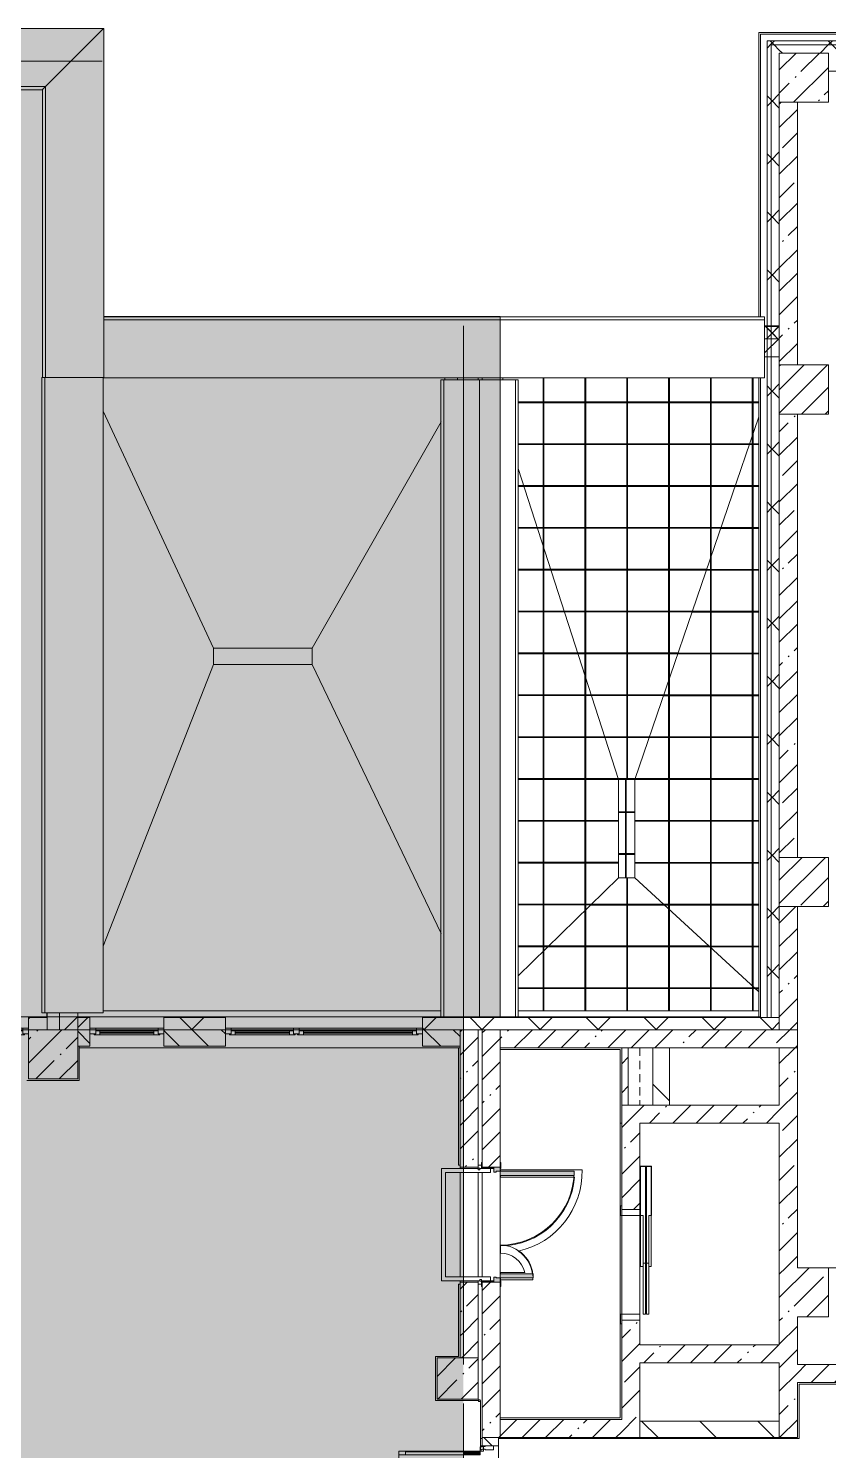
# Model space of a CAD drawing. Header units: millimetres. Extents: x 2623 to 211276, y -8553 to 29000.
# Drawn here: x 117276 to 127026, y 10072 to 27400 of the extents above; entities that cross this region are included whole.
import ezdxf

# ---------------------------------------------------------------- set-up
doc = ezdxf.new("R2010")
doc.units = ezdxf.units.MM
doc.linetypes.add('200_ШТРИХ__ш1_п0_6_', pattern=[160, 100, -60])
doc.linetypes.add('Осевая', pattern=[3175, 635, -476.25, 1587.5, -476.25])
for name, color, linetype, lineweight in [('A-DETL-2', 7, 'Continuous', 5), ('A-DETL-MBND-1', 7, '200_ШТРИХ__ш1_п0_6_', 9), ('A-GENM-1', 7, 'Continuous', 5), ('A-GLAZ-CWMG-1', 7, 'Continuous', 5), ('A-ROOF-1', 7, 'Continuous', 5), ('A-ROOF-PATT', 7, 'Continuous', 5), ('A-WALL', 7, 'Continuous', 9), ('A-WALL-3', 7, 'Continuous', 5), ('I-WALL-3', 7, 'Continuous', 5), ('S-COLS-2', 7, 'Continuous', 5), ('Оси', 7, 'Continuous', 9), ('Оси-2', 7, 'Осевая', 9)]:
    doc.layers.add(name, color=color, linetype=linetype, lineweight=lineweight)
for name, color, linetype, lineweight, true_color in [('A-DETL-GENF-10', 7, 'Continuous', 5, 0xe2e2e2), ('A-DETL-GENF-8', 7, 'Continuous', 5, 0xb7b7b7), ('A-DETL-GENF-9', 7, 'Continuous', 5, 0xaaaaaa), ('A-DOOR-3', 7, 'Continuous', 5, 0xaaaaaa), ('A-DOOR-4', 7, 'Continuous', 5, 0xe2e2e2), ('A-DOOR-5', 7, 'Continuous', 5, 0xb7b7b7), ('A-DOOR-FRAM-3', 7, 'Continuous', 5, 0xe2e2e2), ('A-DOOR-FRAM-4', 7, 'Continuous', 5, 0xaaaaaa), ('A-FLOR-2', 7, 'Continuous', 5, 0xb7b7b7), ('A-FLOR-3', 7, 'Continuous', 5, 0xaaaaaa), ('A-GENM-2', 7, 'Continuous', 5, 0x737373), ('A-GLAZ-2', 7, 'Continuous', 5, 0x737373), ('A-WALL-4', 7, 'Continuous', 5, 0x737373), ('A-WALL-5', 7, 'Continuous', 9, 0x737373), ('A-WALL-6', 7, 'Continuous', 5, 0xa1a1a1), ('I-WALL-4', 7, 'Continuous', 5, 0x737373), ('S-COLS-1', 7, 'Continuous', 5, 0x737373)]:
    doc.layers.add(name, color=color, linetype=linetype, lineweight=lineweight, true_color=true_color)
doc.layers.add('A-DETL-GENF-7', color=7, linetype='Continuous', lineweight=9, true_color=0xc0c0c0, transparency=0.4)
pattern_1 = [(45, (84266.1, 0), (-353.5534, 353.5534), []), (135, (84266.1, 0), (-353.5534, -353.5534), [])]
pattern_2 = [(45, (84266.1, 0), (-285.123, 285.123), []), (45, (84551.2, 0), (-285.123, 285.123), [504.031, -100.806, 16.764, -84.042])]
pattern_3 = [(45, (-38240, -10950), (-285.123, 285.123), []), (45, (-37954.88, -10950), (-285.123, 285.123), [504.031, -100.806, 16.764, -84.042])]
pattern_4 = [(135, (84266.1, 0), (-353.5534, -353.5534), [])]

# ---------------------------------------------------------------- blocks, each defined once
blk = doc.blocks.new('парапет1 - парапет-18629556-3_1_1_птичка')
at = {"layer": 'A-GENM-1'}
blk.add_line((-2411, 27400), (33928, 27400), dxfattribs=at)
at = {"layer": 'A-GENM-2'}
for p, q in [((33926, 27398), (33219, 26691)), ((33928, 27398), (33928, 23147)), ((33219, 26691), (-1702, 26691)), ((33219, 26691), (33183, 26655)), ((33219, 23147), (33219, 26691)), ((-1665, 26654), (33182, 26654)), ((33182, 26654), (33182, 23147)), ((33928, 23147), (33920, 23147))]:
    blk.add_line(p, q, dxfattribs=at)
blk.add_open_spline([(33183, 26655), (33182, 26654), (33182, 26654), (33182, 26654), (33182, 26654)], degree=3, dxfattribs=at)
blk = doc.blocks.new('BSC_Колонна _Прямоугольная - 600х600-V62-3_1_1_птичка')
at = {"layer": 'S-COLS-2'}
h = blk.add_hatch(dxfattribs=at)
h.set_pattern_fill('FP_74', color=256, style=0, pattern_type=2)
h.set_pattern_definition([(45, (-42460, -26800), (-285.123, 285.123), []), (45, (-42174.88, -26800), (-285.123, 285.123), [504.031, -100.806, 16.764, -84.042])])
h.paths.add_polyline_path([(-300, -300), (300, -300), (300, 300), (-300, 300)])
for p, q in [((300, 300), (-300, 300)), ((-300, 300), (-300, -300)), ((300, -300), (300, 300)), ((-300, -300), (300, -300))]:
    blk.add_line(p, q, dxfattribs=at)
blk = doc.blocks.new('BSC_Колонна _Прямоугольная - 600х600-V67-3_1_1_птичка')
at = {"layer": 'S-COLS-2'}
h = blk.add_hatch(dxfattribs=at)
h.set_pattern_fill('FP_80', color=256, style=0, pattern_type=2)
h.set_pattern_definition([(45, (-42460, -17000), (-285.123, 285.123), []), (45, (-42174.88, -17000), (-285.123, 285.123), [504.031, -100.806, 16.764, -84.042])])
h.paths.add_polyline_path([(-300, -300), (300, -300), (300, 300), (-300, 300)])
for p, q in [((300, 300), (-300, 300)), ((-300, 300), (-300, -300)), ((300, -300), (300, 300)), ((-300, -300), (300, -300))]:
    blk.add_line(p, q, dxfattribs=at)
blk = doc.blocks.new('BSC_Колонна _Прямоугольная - 600х600-V68-3_1_1_птичка')
at = {"layer": 'S-COLS-2'}
h = blk.add_hatch(dxfattribs=at)
h.set_pattern_fill('FP_81', color=256, style=0, pattern_type=2)
h.set_pattern_definition([(45, (-42460, -23000), (-285.123, 285.123), []), (45, (-42174.88, -23000), (-285.123, 285.123), [504.031, -100.806, 16.764, -84.042])])
h.paths.add_polyline_path([(-300, -300), (300, -300), (300, 300), (-300, 300), (-300, -210)])
for p, q in [((300, 300), (-300, 300)), ((-300, 300), (-300, -300)), ((300, -300), (300, 300)), ((-300, -300), (300, -300))]:
    blk.add_line(p, q, dxfattribs=at)
blk = doc.blocks.new('BSC_Колонна _Прямоугольная - 600х600-V84-3_1_1_птичка')
at = {"layer": 'S-COLS-2'}
h = blk.add_hatch(dxfattribs=at)
h.set_pattern_fill('FP_91', color=256, style=0, pattern_type=2)
h.set_pattern_definition([(45, (-33310, -14900), (-285.123, 285.123), []), (45, (-33024.88, -14900), (-285.123, 285.123), [504.031, -100.806, 16.764, -84.042])])
h.paths.add_polyline_path([(-300, -300), (300, -300), (300, 300), (-300, 300), (-300, -208)])
at = {"layer": 'S-COLS-1'}
for p, q in [((300, 300), (-300, 300)), ((-300, 300), (-300, -300)), ((300, -300), (300, 300)), ((-300, -300), (300, -300))]:
    blk.add_line(p, q, dxfattribs=at)
blk = doc.blocks.new('110_Дверь_СКБ_2Ст - Д-2 1450x2100h_Лестничная клетка EIS60-31576737-3_1_1_птичка')
at = {"layer": 'A-DOOR-4'}
for points in [[(-588, 507), (-588, 1010), (-638, 1010), (-638, 110), (-588, 110)], [(662, 510), (612, 510), (612, 110), (662, 110)], [(712, 30), (698, 30), (698, -110), (712, -110)]]:
    blk.add_hatch(color=256, dxfattribs=at).paths.add_polyline_path(points)
h = blk.add_hatch(color=256, dxfattribs=at)
h.paths.add_polyline_path([(712, 110), (662, 110), (662, 60), (652, 60), (652, 30), (712, 30)])
h.paths.add_polyline_path([(-628, 30), (-628, 60), (-638, 60), (-638, 110), (-688, 110), (-688, 30)])
at = {"layer": 'A-DOOR-FRAM-3'}
for points in [[(-673, 110), (-673, 118), (-743, 118), (-743, 110), (-697, 110)], [(-673, 30), (-688, 30), (-688, -110), (-673, -110)], [(767, 110), (767, 118), (698, 118), (698, 110)], [(-673, -110), (-743, -110), (-743, -118), (-673, -118)], [(767, -118), (767, -110), (698, -110), (698, -118)]]:
    blk.add_hatch(color=256, dxfattribs=at).paths.add_polyline_path(points)
at = {"layer": 'A-DOOR-3'}
for p, q in [((-638, 1010), (-638, 110)), ((-588, 1010), (-638, 1010)), ((-588, 110), (-588, 1010)), ((662, 510), (612, 510)), ((612, 510), (612, 110)), ((662, 110), (662, 510)), ((-638, 110), (-588, 110)), ((612, 110), (662, 110))]:
    blk.add_line(p, q, dxfattribs=at)
for centre, radius, start, end in [((-638, 110), 900, 0, 90), ((662, 110), 400, 90, 180)]:
    blk.add_arc(centre, radius, start, end, dxfattribs=at)
at = {"layer": 'A-DOOR-FRAM-4'}
for p, q in [((-673, 118), (-743, 118)), ((-743, 118), (-743, 110)), ((-743, 110), (-673, 110)), ((-638, 110), (-688, 110)), ((-688, 110), (-688, 30)), ((-688, 30), (-628, 30)), ((-673, 30), (-688, 30)), ((-688, 30), (-688, -110)), ((-673, 110), (-673, 118)), ((-673, -110), (-673, 30)), ((-638, 60), (-638, 110)), ((-628, 60), (-638, 60)), ((-628, 30), (-628, 60)), ((662, 60), (652, 60)), ((652, 60), (652, 30)), ((652, 30), (712, 30)), ((662, 110), (662, 60)), ((712, 110), (662, 110)), ((767, 118), (698, 118)), ((698, 118), (698, 110)), ((698, 110), (767, 110)), ((712, 30), (698, 30)), ((698, 30), (698, -110)), ((712, 30), (712, 110)), ((712, -110), (712, 30)), ((767, 110), (767, 118)), ((-673, -110), (-743, -110)), ((-743, -110), (-743, -118)), ((-743, -118), (-673, -118)), ((-688, -110), (-673, -110)), ((-673, -118), (-673, -110)), ((698, -110), (712, -110)), ((767, -110), (698, -110)), ((698, -110), (698, -118)), ((698, -118), (767, -118)), ((767, -118), (767, -110))]:
    blk.add_line(p, q, dxfattribs=at)
blk = doc.blocks.new('Gfhfgtnyfz rhsirf 1 - Gfhfgtnyfz rhsirf 3-21026214-3_1_1_птичка')
at = {"layer": 'A-GENM-1'}
for p, q in [((38780, 23120), (38966, 23120)), ((38966, 23120), (38998, 23120)), ((38966, 15358), (38966, 23120)), ((38998, 23120), (38999, 23120)), ((38999, 15358), (38999, 23120))]:
    blk.add_line(p, q, dxfattribs=at)
at = {"layer": 'A-GENM-2'}
for p, q in [((38057, 23120), (38057, 15358)), ((38057, 23120), (38058, 23120)), ((38058, 23120), (38090, 23120)), ((38090, 23120), (38528, 23120)), ((38090, 23120), (38090, 15358)), ((38528, 23120), (38780, 23120)), ((38528, 15358), (38528, 23120))]:
    blk.add_line(p, q, dxfattribs=at)
blk = doc.blocks.new('парапет6 - парапет-21094616-3_1_1_птичка')
at = {"layer": 'A-GENM-2'}
for p, q in [((33173, 23147), (33173, 15407)), ((33173, 23147), (33174, 23147)), ((33174, 23147), (33211, 23147)), ((33211, 23147), (33920, 23147)), ((33211, 23147), (33211, 15407)), ((33920, 15407), (33920, 23147)), ((33174, 15407), (33173, 15407)), ((33211, 15407), (33174, 15407)), ((33920, 15407), (33211, 15407))]:
    blk.add_line(p, q, dxfattribs=at)
blk = doc.blocks.new('120_Окно_СКБ_1Ст - 120_Окно_СКБ_1Ст 900х2500_h_-20664874-3_1_1_птичка')
at = {"layer": 'A-GLAZ-2'}
for p, q in [((-450, -127), (-450, -57)), ((-450, -57), (-380, -57)), ((450, -57), (-450, -57)), ((-380, -127), (-450, -127)), ((-450, -127), (-400, -127)), ((-380, -127), (-400, -127)), ((-400, -127), (-400, -137)), ((-400, -137), (400, -137)), ((400, -137), (-400, -137)), ((-380, -57), (-380, -127)), ((380, -87), (-380, -87)), ((-380, -87), (-380, -127)), ((-330, -137), (-330, -87)), ((-330, -107), (330, -107)), ((330, -117), (-330, -117)), ((330, -137), (330, -87)), ((380, -127), (380, -57)), ((380, -57), (450, -57)), ((380, -127), (380, -87)), ((450, -127), (380, -127)), ((400, -127), (380, -127)), ((400, -127), (450, -127)), ((400, -137), (400, -127)), ((450, -57), (450, -127))]:
    blk.add_line(p, q, dxfattribs=at)
blk = doc.blocks.new('120_Окно_СКБ_1Ст - 120_Окно_СКБ_1Ст_900х2500_h_-20705657-3_1_1_птичка')
at = {"layer": 'A-GLAZ-2'}
for p, q in [((-450, -127), (-450, -57)), ((-450, -57), (-380, -57)), ((450, -57), (-450, -57)), ((-380, -127), (-450, -127)), ((-450, -127), (-400, -127)), ((-380, -127), (-400, -127)), ((-400, -127), (-400, -137)), ((-400, -137), (400, -137)), ((400, -137), (-400, -137)), ((-380, -57), (-380, -127)), ((380, -87), (-380, -87)), ((-380, -87), (-380, -127)), ((-330, -137), (-330, -87)), ((-330, -107), (330, -107)), ((330, -117), (-330, -117)), ((330, -137), (330, -87)), ((380, -127), (380, -57)), ((380, -57), (450, -57)), ((380, -127), (380, -87)), ((450, -127), (380, -127)), ((400, -127), (380, -127)), ((400, -127), (450, -127)), ((400, -137), (400, -127)), ((450, -57), (450, -127))]:
    blk.add_line(p, q, dxfattribs=at)
blk = doc.blocks.new('120_Окно_СКБ_2Ст - 120_Окно_СКБ_2Ст 2400х2500 _мал створка слева_-22817474-3_1_1_птичка')
at = {"layer": 'A-GLAZ-2'}
for p, q in [((-1130, 127), (-1200, 127)), ((-1200, 127), (-1200, 57)), ((-1200, 127), (-1150, 127)), ((-1200, 57), (-1130, 57)), ((1200, 57), (-1200, 57)), ((-1150, 127), (-1150, 137)), ((-1150, 137), (320, 137)), ((320, 137), (-1150, 137)), ((-1130, 127), (-1150, 127)), ((-1130, 57), (-1130, 127)), ((-1130, 87), (-1130, 127)), ((300, 87), (-1130, 87)), ((-1080, 137), (-1080, 87)), ((250, 117), (-1080, 117)), ((-1080, 107), (250, 107)), ((250, 137), (250, 87)), ((370, 127), (300, 127)), ((300, 127), (300, 57)), ((300, 127), (300, 87)), ((320, 127), (300, 127)), ((300, 57), (370, 57)), ((320, 137), (320, 127)), ((320, 127), (350, 127)), ((350, 127), (350, 137)), ((350, 137), (1150, 137)), ((1150, 137), (350, 137)), ((370, 127), (350, 127)), ((370, 57), (370, 127)), ((370, 87), (370, 127)), ((1130, 87), (370, 87)), ((420, 137), (420, 87)), ((1080, 117), (420, 117)), ((420, 107), (1080, 107)), ((1080, 137), (1080, 87)), ((1200, 127), (1130, 127)), ((1130, 127), (1130, 57)), ((1130, 127), (1130, 87)), ((1150, 127), (1130, 127)), ((1130, 57), (1200, 57)), ((1150, 137), (1150, 127)), ((1150, 127), (1200, 127)), ((1200, 57), (1200, 127))]:
    blk.add_line(p, q, dxfattribs=at)
blk = doc.blocks.new('BSC_Колонна _Прямоугольная - 500х500-V147-3_1_1_птичка')
at = {"layer": 'S-COLS-2'}
h = blk.add_hatch(dxfattribs=at)
h.set_pattern_fill('FP_139', color=256, style=0, pattern_type=2)
h.set_pattern_definition(pattern_3)
h.paths.add_polyline_path([(-15, -250), (70, -250), (70, 250), (-250, 250), (-250, -250)])
h = blk.add_hatch(dxfattribs=at)
h.set_pattern_fill('FP_139', color=256, style=0, pattern_type=2)
h.set_pattern_definition(pattern_3)
h.paths.add_polyline_path([(70, -250), (250, -250), (250, 250), (70, 250)])
at = {"layer": 'S-COLS-1'}
for p, q in [((70, 250), (-250, 250)), ((-250, 250), (-250, -250)), ((-250, -250), (70, -250))]:
    blk.add_line(p, q, dxfattribs=at)
at = {"layer": 'S-COLS-2'}
for p, q in [((250, 250), (70, 250)), ((250, -250), (250, 250)), ((70, -250), (250, -250))]:
    blk.add_line(p, q, dxfattribs=at)
blk = doc.blocks.new('парапет10 - парапет-22960140-3_1_1_птичка')
at = {"layer": 'A-GENM-1'}
for p, q in [((41980, 23888), (33928, 23888)), ((38760, 23851), (41980, 23851)), ((41980, 23888), (41980, 23887)), ((41980, 23887), (41980, 23851)), ((41980, 23851), (41980, 23142)), ((41980, 23142), (38760, 23142))]:
    blk.add_line(p, q, dxfattribs=at)
at = {"layer": 'A-GENM-2'}
for p, q in [((33928, 23851), (38760, 23851)), ((38760, 23142), (33920, 23142))]:
    blk.add_line(p, q, dxfattribs=at)
blk = doc.blocks.new('DOR_Дверь лифта - 1350х2050h-19118285-3_1_1_птичка')
at = {"layer": 'A-DOOR-3'}
for p, q in [((-600, 125), (-720, 125)), ((-720, 125), (-720, 110)), ((-720, 110), (-600, 110)), ((-675, 110), (-675, -110)), ((-600, 110), (-675, 110)), ((-600, 110), (-600, 125)), ((600, 110), (-600, 110)), ((-600, 110), (-600, -110)), ((720, 125), (600, 125)), ((600, 125), (600, 110)), ((600, -110), (600, 110)), ((675, 110), (600, 110)), ((600, 110), (720, 110)), ((675, -110), (675, 110)), ((720, 110), (720, 125)), ((-675, -110), (-600, -110)), ((-600, -110), (600, -110)), ((-600, -150), (-600, -180)), ((20, -150), (-600, -150)), ((-20, -120), (-20, -150)), ((600, -120), (-20, -120)), ((-20, -150), (600, -150)), ((20, -180), (20, -150)), ((600, -110), (675, -110)), ((600, -150), (600, -120)), ((-600, -180), (20, -180)), ((-600, -190), (-600, -220)), ((20, -190), (-600, -190)), ((-600, -220), (20, -220)), ((-20, -220), (-20, -250)), ((600, -220), (-20, -220)), ((-20, -250), (600, -250)), ((20, -220), (20, -190)), ((600, -250), (600, -220))]:
    blk.add_line(p, q, dxfattribs=at)
at = {"layer": 'A-DOOR-FRAM-4'}
for p, q in [((600, -117), (600, -120)), ((1203, -117), (600, -117)), ((600, -120), (1200, -120)), ((1200, -120), (1200, -180)), ((1203, -183), (1203, -117)), ((1200, -180), (20, -180)), ((20, -180), (20, -183)), ((20, -183), (1203, -183)), ((1203, -187), (20, -187)), ((20, -187), (20, -190)), ((20, -190), (1200, -190)), ((600, -250), (600, -253)), ((1200, -250), (600, -250)), ((600, -253), (1203, -253)), ((1200, -190), (1200, -250)), ((1203, -253), (1203, -187))]:
    blk.add_line(p, q, dxfattribs=at)
blk = doc.blocks.new('Дверь_Витражная_остекление_ - ДВН_ДАО_Главный вход_1800 в свету 5-32258809-3_1_1_птичка')
at = {"layer": 'A-DETL-GENF-10'}
for points in [[(-948, -20), (-993, -20), (-992, -226), (-948, -226)], [(1043, -20), (997, -20), (997, -226), (1043, -226)], [(-948, -1013), (-948, -226), (-993, -226), (-993, -1013)], [(1043, -311), (1043, -226), (997, -226), (997, -1013), (1043, -1013)]]:
    blk.add_hatch(color=256, dxfattribs=at).paths.add_polyline_path(points)
at = {"layer": 'A-DETL-GENF-8'}
for p, q in [((-993, -1013), (-993, -226)), ((-993, -226), (-993, -1013)), ((-983, -933), (-983, -226)), ((-948, -1013), (-948, -226)), ((-948, -1013), (-948, -226)), ((989, -933), (989, -226)), ((997, -1013), (997, -226)), ((997, -226), (997, -1013)), ((1033, -933), (1033, -226)), ((1043, -1013), (1043, -226)), ((1043, -1013), (1043, -226)), ((-993, -933), (-948, -933)), ((-993, -1013), (-948, -1013)), ((-993, -1013), (-948, -1013)), ((1043, -933), (997, -933)), ((1043, -1013), (997, -1013)), ((997, -1013), (1043, -1013))]:
    blk.add_line(p, q, dxfattribs=at)
at = {"layer": 'A-DETL-GENF-9'}
for p, q in [((-948, -20), (-993, -20)), ((-993, -226), (-993, -20)), ((-948, -20), (-993, -20)), ((-993, -20), (-993, -226)), ((-993, -100), (-948, -100)), ((-983, -226), (-983, -100)), ((-948, -226), (-948, -20)), ((-948, -226), (-948, -20)), ((989, -226), (989, -100)), ((997, -226), (997, -20)), ((997, -20), (997, -226)), ((1043, -100), (997, -100)), ((1033, -226), (1033, -100)), ((1043, -226), (1043, -20)), ((1043, -226), (1043, -20))]:
    blk.add_line(p, q, dxfattribs=at)
at = {"layer": 'A-DOOR-3'}
for p, q in [((-1043, 20), (-993, 20)), ((-1043, -20), (-1043, 20)), ((-993, 20), (-993, -20)), ((993, 20), (1043, 20)), ((993, -20), (993, 20)), ((1043, 20), (1043, -20)), ((-993, -20), (-1043, -20)), ((-993, -226), (-993, -20)), ((993, -226), (993, -20)), ((1043, -20), (993, -20))]:
    blk.add_line(p, q, dxfattribs=at)
at = {"layer": 'A-DOOR-5'}
for p, q in [((-993, -1013), (-993, -226)), ((993, -1013), (993, -226))]:
    blk.add_line(p, q, dxfattribs=at)
for centre, start, end in [((993, -20), 208.9884, 212.16), ((993, -20), 218.4779, 270), ((-993, -20), 270, 285.599)]:
    blk.add_arc(centre, 993, start, end, dxfattribs=at)
blk = doc.blocks.new('Прямоугольный импост - Импост структурный с накладкой - 160мм Темный-32469899-3_1_1_птичка')
at = {"layer": 'A-GLAZ-CWMG-1'}
for p, q in [((0, 17), (-50, 17)), ((-50, 17), (-50, 0)), ((-50, 0), (-40, 0)), ((-40, 0), (-40, -40)), ((-10, -40), (-10, 0)), ((-10, 0), (0, 0)), ((0, 0), (0, 17)), ((-40, -40), (-50, -40)), ((-50, -40), (-50, -140)), ((-50, -140), (0, -140)), ((0, -40), (-10, -40)), ((0, -140), (0, -40))]:
    blk.add_line(p, q, dxfattribs=at)

msp = doc.modelspace()

# ---------------------------------------------------------------- hatches: boundary and pattern name
at = {"layer": 'A-DETL-GENF-7'}
for points in [[(83338.3, 14774.9), (83998.1, 14774.9), (83998.1, 15358), (123026.1, 15358), (123026.1, 23888.3), (118194.2, 23888.3), (118194.2, 27398.1), (81857, 27398.1), (81857, 14774.9), (82872.2, 14774.9)], [(120626.5, -258), (122576.1, -258), (122576.1, 15358), (83998.1, 15358), (83998.1, -258), (119694.3, -258)]]:
    msp.add_hatch(color=256, dxfattribs=at).paths.add_polyline_path(points)
at = {"layer": 'A-ROOF-PATT'}
h = msp.add_hatch(dxfattribs=at)
h.set_pattern_fill('FP_148', color=256, style=0, pattern_type=2)
h.set_pattern_definition([(0, (84281.17, -96.4), (0, 509.904), []), (0, (84281.17, -106.4), (0, 509.904), []), (90, (84286.17, -101.4), (-510, 3e-14), []), (90, (84276.17, -101.4), (-510, 3e-14), [])])
h.paths.add_polyline_path([(124466.1, 18250), (124666.1, 18250), (126176.1, 22668.2), (126176.1, 23141.9), (123056.1, 23141.9), (123056.1, 23120.1), (123244.8, 23120.1), (123244.8, 22038.8), (124355.3, 18593.7)])
h = msp.add_hatch(dxfattribs=at)
h.set_pattern_fill('FP_145', color=256, style=0, pattern_type=2)
h.set_pattern_definition([(270, (84352.7, -106.3), (509.179, 3e-14), []), (270, (84342.7, -106.3), (509.179, 3e-14), []), (0, (84347.7, -111.3), (0, 510), []), (0, (84347.7, -101.3), (0, 510), [])])
h.paths.add_polyline_path([(126176.1, 15660.1), (126176.1, 22668.2), (124666.1, 18250), (124666.1, 17050), (125971.3, 15848.6)])
h = msp.add_hatch(dxfattribs=at)
h.set_pattern_fill('FP_146', color=256, style=0, pattern_type=2)
h.set_pattern_definition([(90, (84348.1, -1125), (-509.077, 3e-14), []), (90, (84358.1, -1125), (-509.077, 3e-14), []), (180, (84353.1, -1120), (-6e-14, -510), []), (180, (84353.1, -1130), (-6e-14, -510), [])])
h.paths.add_polyline_path([(123244.8, 15858.1), (124466.1, 17050), (124466.1, 18250), (123244.8, 22038.8), (123244.8, 17005.5)])
h = msp.add_hatch(dxfattribs=at)
h.set_pattern_fill('FP_149', color=256, style=0, pattern_type=2)
h.set_pattern_definition([(0, (84266.1, 5), (0, 510), []), (0, (84266.1, -5), (0, 510), []), (90, (84271.1, 0), (-510, 3e-14), []), (90, (84261.1, 0), (-510, 3e-14), [])])
h.paths.add_polyline_path([(124666.1, 17050), (124666.1, 18250), (124466.1, 18250), (124466.1, 17050)])
h = msp.add_hatch(dxfattribs=at)
h.set_pattern_fill('FP_147', color=256, style=0, pattern_type=2)
h.set_pattern_definition([(180, (84282.03, -79.3), (-6e-14, -509.031), []), (180, (84282.03, -69.3), (-6e-14, -509.031), []), (270, (84277.03, -74.3), (510, 3e-14), []), (270, (84287.03, -74.3), (510, 3e-14), [])])
h.paths.add_polyline_path([(126176.1, 15430), (126176.1, 15660.1), (124666.1, 17050), (124466.1, 17050), (123244.8, 15858.1), (123244.8, 15430), (124666.1, 15430)])
at = {"layer": 'A-WALL-3'}
h = msp.add_hatch(dxfattribs=at)
h.set_pattern_fill('FP_71', color=256, style=0, pattern_type=2)
h.set_pattern_definition(pattern_1)
h.paths.add_polyline_path([(126276.1, 15350), (126326.1, 15350), (126326.1, 27250), (126276.1, 27250), (126276.1, 15358)])
h = msp.add_hatch(dxfattribs=at)
h.set_pattern_fill('FP_71', color=256, style=0, pattern_type=2)
h.set_pattern_definition(pattern_1)
h.paths.add_polyline_path([(177426.1, 27200), (177476.1, 27200), (177476.1, 27250), (164616.1, 27250), (164616.1, 27200), (176558.7, 27200)])
h.paths.add_polyline_path([(160616.1, 27200), (161516.1, 27200), (161516.1, 27250), (160616.1, 27250)])
h.paths.add_polyline_path([(155076.1, 27200), (155076.1, 27250), (153876.1, 27250), (153876.1, 27200), (154185.8, 27200)])
h.paths.add_polyline_path([(150457, 27200), (151376.1, 27200), (151376.1, 27250), (147126.1, 27250), (147126.1, 27200), (148592.6, 27200)])
h.paths.add_polyline_path([(157176.1, 27200), (158516.1, 27200), (158516.1, 27250), (157176.1, 27250)])
h.paths.add_polyline_path([(145796, 27200), (146226.1, 27200), (146226.1, 27250), (144126.1, 27250), (144126.1, 27200), (144863.8, 27200)])
h.paths.add_polyline_path([(142999.4, 27200), (143226.1, 27200), (143226.1, 27250), (142126.1, 27250), (142126.1, 27200)])
h.paths.add_polyline_path([(138338.4, 27200), (139026.1, 27200), (139026.1, 27250), (137526.1, 27250), (137526.1, 27200)])
h.paths.add_polyline_path([(134609.6, 27200), (135026.1, 27200), (135026.1, 27250), (133926.4, 27250), (133926.4, 27200)])
h.paths.add_polyline_path([(132745.1, 27200), (133026.4, 27200), (133026.4, 27250), (131926.1, 27250), (131926.1, 27200)])
h.paths.add_polyline_path([(126326.1, 27200), (128826.1, 27200), (128826.1, 27250), (126326.1, 27250)])
h = msp.add_hatch(dxfattribs=at)
h.set_pattern_fill('FP_71', color=256, style=0, pattern_type=2)
h.set_pattern_definition(pattern_1)
h.paths.add_polyline_path([(126426.1, 15350), (126426.1, 27200), (126326.1, 27200), (126326.1, 15350)])
h = msp.add_hatch(dxfattribs=at)
h.set_pattern_fill('FP_71', color=256, style=0, pattern_type=2)
h.set_pattern_definition(pattern_1)
h.paths.add_polyline_path([(177326.1, 27100), (177426.1, 27100), (177426.1, 27200), (164616.1, 27200), (164616.1, 27100), (176558.7, 27100)])
h.paths.add_polyline_path([(155076.1, 27100), (155076.1, 27200), (153876.1, 27200), (153876.1, 27100), (154185.8, 27100)])
h.paths.add_polyline_path([(158516.1, 27100), (158516.1, 27200), (157176.1, 27200), (157176.1, 27100), (157914.7, 27100)])
h.paths.add_polyline_path([(160616.1, 27100), (161516.1, 27100), (161516.1, 27200), (160616.1, 27200)])
h.paths.add_polyline_path([(151376.1, 27100), (151376.1, 27200), (147126.1, 27200), (147126.1, 27100), (150457, 27100)])
h.paths.add_polyline_path([(144126.1, 27100), (146226.1, 27100), (146226.1, 27200), (144126.1, 27200)])
h.paths.add_polyline_path([(143226.1, 27100), (143226.1, 27200), (142126.1, 27200), (142126.1, 27100), (142999.4, 27100)])
h.paths.add_polyline_path([(138338.4, 27100), (139026.1, 27100), (139026.1, 27200), (137526.1, 27200), (137526.1, 27100)])
h.paths.add_polyline_path([(134609.6, 27100), (135026.1, 27100), (135026.1, 27200), (133926.4, 27200), (133926.4, 27100)])
h.paths.add_polyline_path([(132745.1, 27100), (133026.4, 27100), (133026.4, 27200), (131926.1, 27200), (131926.1, 27100)])
h.paths.add_polyline_path([(128084.1, 27100), (128826.1, 27100), (128826.1, 27200), (126426.1, 27200), (126426.1, 27100), (127026.1, 27100)])
h = msp.add_hatch(dxfattribs=at)
h.set_pattern_fill('FP_71', color=256, style=0, pattern_type=2)
h.set_pattern_definition(pattern_1)
h.paths.add_polyline_path([(126426.1, 23620), (126426.1, 23770), (126246.1, 23770), (126246.1, 23620)])
h = msp.add_hatch(dxfattribs=at)
h.set_pattern_fill('FP_71', color=256, style=0, pattern_type=2)
h.set_pattern_definition(pattern_1)
h.paths.add_polyline_path([(111304.5, 15200), (116376.1, 15200), (116376.1, 15350), (114283.1, 15349), (114283.1, 15288), (114276.1, 15285), (113503.1, 15288), (113503.1, 15350), (109876.3, 15349), (109876.3, 15288), (109869.3, 15285), (108696.3, 15288), (108696.3, 15350), (104056.1, 15349), (104056.1, 15288), (104049.1, 15285), (103276.1, 15288), (103276.1, 15350), (99049.1, 15349), (99049.1, 15288), (99042.1, 15285), (98869.1, 15288), (98868.9, 15350), (97126.1, 15350), (97126.1, 15200), (110676.1, 15200)])
h.paths.add_polyline_path([(122576.1, 15200), (122576.1, 15350), (122076.1, 15350), (122076.1, 15200), (122490.9, 15200)])
h.paths.add_polyline_path([(118926.1, 15200), (119676.1, 15200), (119676.1, 15350), (118926.1, 15350)])
h.paths.add_polyline_path([(117876.1, 15200), (118026.1, 15200), (118026.1, 15350), (117876.1, 15350), (117876.1, 15270.2)])
h.paths.add_polyline_path([(93426.1, 15200), (94026.1, 15200), (94026.1, 15350), (93426.1, 15350)])
h.paths.add_polyline_path([(90796, 15200), (91026.1, 15200), (91026.1, 15350), (84306.1, 15350), (84306.1, 15293), (84156.1, 15293), (84156.1, 15200), (90426.1, 15200)])
h.paths.add_polyline_path([(92526.1, 15200), (92526.1, 15350), (91926.1, 15350), (91926.1, 15200)])
h.paths.add_polyline_path([(117276.1, 15200), (117506.1, 15200), (117501.1, 15350), (117276.1, 15350), (117276.1, 15270.2)])
h = msp.add_hatch(dxfattribs=at)
h.set_pattern_fill('FP_71', color=256, style=0, pattern_type=2)
h.set_pattern_definition(pattern_1)
h.paths.add_polyline_path([(126219.7, 15200), (126426.1, 15200), (126426.1, 15350), (122576.1, 15350), (122576.1, 15200), (124355.3, 15200)])
h = msp.add_hatch(dxfattribs=at)
h.set_pattern_fill('FP_69', color=256, style=0, pattern_type=2)
h.set_pattern_definition([(135, (84266.1, 0), (-176.7767, -176.7767), [])])
h.paths.add_polyline_path([(118926.1, 15000), (119676.1, 15000), (119676.1, 15200), (118926.1, 15200)])
h.paths.add_polyline_path([(118026.1, 15000), (118026.1, 15200), (117876.1, 15200), (117876.1, 15000)])
h.paths.add_polyline_path([(122490.9, 15000), (122536.1, 15000), (122536.1, 15200), (122076.1, 15200), (122076.1, 15000)])
at = {"layer": 'I-WALL-3'}
h = msp.add_hatch(dxfattribs=at)
h.set_pattern_fill('FP_67', color=256, style=0, pattern_type=2)
h.set_pattern_definition(pattern_2)
h.paths.add_polyline_path([(126426.1, 15200), (126646.1, 15200), (126646.1, 16700), (126426.1, 16700), (126426.1, 15848.6)])
h.paths.add_polyline_path([(126426.1, 17300), (126646.1, 17300), (126646.1, 22700), (126426.1, 22700), (126426.1, 20476.2)])
h.paths.add_polyline_path([(126426.1, 23300), (126646.1, 23300), (126646.1, 26500), (126426.1, 26500), (126426.1, 23368.5)])
h = msp.add_hatch(dxfattribs=at)
h.set_pattern_fill('FP_67', color=256, style=0, pattern_type=2)
h.set_pattern_definition(pattern_2)
h.paths.add_polyline_path([(126246.1, 23400), (126426.1, 23400), (126426.1, 23620), (126246.1, 23620)])
h = msp.add_hatch(dxfattribs=at)
h.set_pattern_fill('FP_71', color=256, style=0, pattern_type=2)
h.set_pattern_definition(pattern_1)
h.paths.add_polyline_path([(117506.1, 15200), (117656.1, 15200), (117656.1, 15407.3), (117506.1, 15407.3), (117506.1, 15270.2)])
h = msp.add_hatch(dxfattribs=at)
h.set_pattern_fill('FP_67', color=256, style=0, pattern_type=2)
h.set_pattern_definition(pattern_2)
h.paths.add_polyline_path([(117829.9, 15200), (117876.1, 15200), (117876.1, 15407.3), (117656.1, 15407.3), (117656.1, 15200)])
h = msp.add_hatch(dxfattribs=at)
h.set_pattern_fill('FP_67', color=256, style=0, pattern_type=2)
h.set_pattern_definition(pattern_2)
h.paths.add_polyline_path([(122576.1, 11200), (122576.1, 12125), (122536.1, 12125), (122536.1, 11200)])
h.paths.add_polyline_path([(122536.1, 13525), (122576.1, 13525), (122576.1, 15200), (122536.1, 15200), (122536.1, 13534.8)])
h = msp.add_hatch(dxfattribs=at)
h.set_pattern_fill('FP_67', color=256, style=0, pattern_type=2)
h.set_pattern_definition(pattern_2)
h.paths.add_polyline_path([(122756.1, 11200), (122756.1, 12125), (122576.1, 12125), (122576.1, 11200)])
h.paths.add_polyline_path([(122756.1, 13525), (122756.1, 15200), (122576.1, 15200), (122576.1, 13525)])
h = msp.add_hatch(dxfattribs=at)
h.set_pattern_fill('FP_67', color=256, style=0, pattern_type=2)
h.set_pattern_definition(pattern_2)
h.paths.add_polyline_path([(122957, 10230), (123026.1, 10230), (123026.1, 12125), (122806.1, 12125), (122806.1, 10230)])
h.paths.add_polyline_path([(122806.1, 13525), (123026.1, 13525), (123026.1, 15200), (122806.1, 15200), (122806.1, 13534.8)])
h = msp.add_hatch(dxfattribs=at)
h.set_pattern_fill('FP_67', color=256, style=0, pattern_type=2)
h.set_pattern_definition(pattern_2)
h.paths.add_polyline_path([(125086.1, 14980), (126646.1, 14980), (126646.1, 15200), (123026.1, 15200), (123026.1, 14980), (124886.1, 14980)])
h = msp.add_hatch(dxfattribs=at)
h.set_pattern_fill('FP_72', color=256, style=0, pattern_type=2)
h.set_pattern_definition([(45, (84266.1, 0), (-176.7767, 176.7767), [])])
h.paths.add_polyline_path([(124586.1, 14280), (124586.1, 14980), (124506.1, 14980), (124506.1, 14280)])
h = msp.add_hatch(dxfattribs=at)
h.set_pattern_fill('FP_70', color=256, style=0, pattern_type=2)
h.set_pattern_definition(pattern_4)
h.paths.add_polyline_path([(125086.1, 14280), (125086.1, 14980), (124886.1, 14980), (124886.1, 14280)])
h = msp.add_hatch(dxfattribs=at)
h.set_pattern_fill('FP_67', color=256, style=0, pattern_type=2)
h.set_pattern_definition(pattern_2)
h.paths.add_polyline_path([(126646.1, 10230), (126646.1, 11700), (126426.1, 11700), (126426.1, 10230)])
h.paths.add_polyline_path([(126646.1, 12300), (126646.1, 14980), (126426.1, 14980), (126426.1, 12300)])
h = msp.add_hatch(dxfattribs=at)
h.set_pattern_fill('FP_67', color=256, style=0, pattern_type=2)
h.set_pattern_definition(pattern_2)
h.paths.add_polyline_path([(124726.1, 10230), (124726.1, 11660), (124506.1, 11660), (124506.1, 10230)])
h.paths.add_polyline_path([(124726.1, 13010), (124726.1, 14280), (124506.1, 14280), (124506.1, 13010)])
h = msp.add_hatch(dxfattribs=at)
h.set_pattern_fill('FP_67', color=256, style=0, pattern_type=2)
h.set_pattern_definition(pattern_2)
h.paths.add_polyline_path([(126426.1, 14060), (126426.1, 14280), (124726.1, 14280), (124726.1, 14060), (126219.7, 14060)])
h = msp.add_hatch(dxfattribs=at)
h.set_pattern_fill('FP_67', color=256, style=0, pattern_type=2)
h.set_pattern_definition(pattern_2)
h.paths.add_polyline_path([(126426.1, 11140), (126426.1, 11360), (124726.1, 11360), (124726.1, 11140), (126219.7, 11140)])
h = msp.add_hatch(dxfattribs=at)
h.set_pattern_fill('FP_67', color=256, style=0, pattern_type=2)
h.set_pattern_definition(pattern_2)
h.paths.add_polyline_path([(129026.1, 10900), (129026.1, 11120), (126646.1, 11120), (126646.1, 10900)])
h = msp.add_hatch(dxfattribs=at)
h.set_pattern_fill('FP_67', color=256, style=0, pattern_type=2)
h.set_pattern_definition(pattern_2)
h.paths.add_polyline_path([(124506.1, 10230), (124506.1, 10450), (123026.1, 10450), (123026.1, 10230), (124355.3, 10230)])
h = msp.add_hatch(dxfattribs=at)
h.set_pattern_fill('FP_70', color=256, style=0, pattern_type=2)
h.set_pattern_definition(pattern_4)
h.paths.add_polyline_path([(126426.1, 10230), (126426.1, 10430), (124726.1, 10430), (124726.1, 10230), (126219.7, 10230)])
h = msp.add_hatch(dxfattribs=at)
h.set_pattern_fill('FP_70', color=256, style=0, pattern_type=2)
h.set_pattern_definition(pattern_4)
h.paths.add_polyline_path([(122806.1, 7900), (123006.1, 7900), (123006.1, 8000), (122806.1, 8000)])
h.paths.add_polyline_path([(122806.1, 10130), (123006.1, 10130), (123006.1, 10230), (122806.1, 10230)])
at = {"layer": 'S-COLS-2'}
h = msp.add_hatch(dxfattribs=at)
h.set_pattern_fill('FP_67', color=256, style=0, pattern_type=2)
h.set_pattern_definition(pattern_2)
h.paths.add_polyline_path([(126426.1, 11700), (127026.1, 11700), (127026.1, 12300), (126426.1, 12300)])

# ---------------------------------------------------------------- linework, layer by layer
at = {"layer": 'A-DETL-2'}
for p, q in [((118194.2, 27398.1), (81857, 27398.1)), ((118194.2, 23888.3), (118194.2, 27398.1)), ((123026.1, 23888.3), (118194.2, 23888.3)), ((123026.1, 15358), (123026.1, 23888.3)), ((83998.1, 15358), (122576.1, 15358)), ((122576.1, 15358), (123026.1, 15358))]:
    msp.add_line(p, q, dxfattribs=at)
at = {"layer": 'A-DETL-MBND-1'}
msp.add_line((124726.1, 14980), (124726.1, 14280), dxfattribs=at)
at = {"layer": 'A-FLOR-2'}
for p, q in [((118185.7, 22736.6), (119533.1, 19850)), ((120733.1, 19850), (122303.5, 22605.7)), ((119533.1, 19850), (120733.1, 19850)), ((119533.1, 19650), (119533.1, 19850)), ((120733.1, 19650), (120733.1, 19850)), ((118185.7, 16218.6), (119533.1, 19650)), ((120733.1, 19650), (119533.1, 19650)), ((122303.6, 16374), (120733.1, 19650)), ((122304.2, 15430), (118185.7, 15430)), ((117896.1, 14980), (117896.1, 14580)), ((122516.1, 13550), (122516.1, 14980)), ((117896.1, 14580), (117256.1, 14580)), ((122536.1, 13550), (122516.1, 13550)), ((122755.6, 13508.5), (122307.5, 13508.5)), ((122307.5, 13508.5), (122307.5, 12138.5)), ((122357.5, 12188.5), (122357.5, 13458.5)), ((122307.5, 12138.5), (122775.6, 12138.5)), ((122516.1, 11220), (122516.1, 12100)), ((122516.1, 12100), (122536.1, 12100)), ((122236.1, 10680), (122236.1, 11220)), ((122236.1, 11220), (122516.1, 11220)), ((122760.6, 10680), (122236.1, 10680))]:
    msp.add_line(p, q, dxfattribs=at)
at = {"layer": 'A-FLOR-3'}
for p, q in [((124486.1, 14960), (123026.1, 14960)), ((124486.1, 10470), (124486.1, 14960)), ((124506.1, 14060), (124486.1, 14060)), ((122798.1, 13550), (122756.1, 13550)), ((122357.5, 13458.5), (122907.5, 13458.5)), ((122907.5, 13508.5), (122775.6, 13508.5)), ((122907.5, 13458.5), (122907.5, 13508.5)), ((124022.3, 13491.9), (123027.5, 13491.9)), ((123027.5, 13491.9), (123027.5, 13475)), ((123027.5, 13425), (123027.5, 13401.9)), ((123027.5, 13401.9), (123929.8, 13401.9)), ((123027.5, 12567), (123027.5, 12477)), ((122907.5, 12188.5), (122357.5, 12188.5)), ((122907.5, 12140), (122907.5, 12188.5)), ((123324.6, 12240.8), (123027.5, 12240.8)), ((123027.5, 12240.8), (123027.5, 12225)), ((123027.5, 12175), (123027.5, 12150.8)), ((123027.5, 12150.8), (123421.9, 12150.8)), ((132426.1, 12300), (127026.1, 12300)), ((122756.1, 12100), (122798.1, 12100)), ((140063.9, 10880), (126666.1, 10880)), ((126666.1, 10880), (126666.1, 10220)), ((122786.1, 10129.4), (122786.1, 10680)), ((123026.1, 10470), (124486.1, 10470)), ((122806.1, 10220), (122785.6, 10220)), ((122785.6, 10220), (122785.6, 10129.7)), ((126666.1, 10220), (123006.1, 10220))]:
    msp.add_line(p, q, dxfattribs=at)
for centre, radius, start, end in [((123027.5, 13472), 905, 270, 355.56313), ((123027.5, 13472), 995, 282.67054, 1.1511), ((123027.5, 12172), 305, 13.0427, 90), ((123027.5, 12172), 395, 7.73102, 56.45952), ((123027.5, 12172), 395, 356.92799, 0.44718)]:
    msp.add_arc(centre, radius, start, end, dxfattribs=at)
at = {"layer": 'A-ROOF-1'}
for p, q in [((126176.1, 22668.2), (124666.1, 18250)), ((124466.1, 18250), (123244.4, 22039.9)), ((124466.1, 17050), (124466.1, 18250)), ((124466.1, 18250), (124666.1, 18250)), ((124666.1, 18250), (124666.1, 17050)), ((123243.8, 15857.1), (124466.1, 17050)), ((124666.1, 17050), (124466.1, 17050)), ((124666.1, 17050), (126176.6, 15659.6)), ((126176.2, 15430), (123243.8, 15430))]:
    msp.add_line(p, q, dxfattribs=at)
at = {"layer": 'A-WALL'}
for p, q in [((126196.1, 27330), (126196.1, 23887.4)), ((128826.1, 27330), (126196.1, 27330)), ((126276.1, 27250), (126276.1, 15350)), ((128826.1, 27250), (126276.1, 27250)), ((126326.1, 27200), (126326.1, 15350)), ((128826.1, 27200), (126326.1, 27200)), ((126426.1, 23773), (126246.1, 23773)), ((126426.1, 23770), (126246.1, 23770)), ((126196.1, 23141.9), (126196.1, 15350)), ((126196.1, 15353), (122076.1, 15353)), ((126426.1, 15350), (122076.1, 15350)), ((126176.1, 15358), (126196.1, 15358)), ((124586.1, 14980), (124506.1, 14980)), ((125086.1, 14980), (124886.1, 14980)), ((124886.1, 14280), (125086.1, 14280)), ((123026.1, 10230), (123026.1, 10450)), ((124726.1, 10430), (124726.1, 10230)), ((126426.1, 10230), (126426.1, 10430)), ((123006.1, 10230), (122806.1, 10230))]:
    msp.add_line(p, q, dxfattribs=at)
at = {"layer": 'A-WALL-3'}
for p, q in [((126196.1, 27350), (126176.1, 27350)), ((126176.1, 27350), (126176.1, 23887.4)), ((153876.1, 27350), (126196.1, 27350)), ((126426.1, 23400), (126426.1, 26500)), ((126426.1, 23778), (126246.1, 23778)), ((126426.1, 23620), (126426.1, 23778)), ((126426.1, 23620), (126426.1, 23620)), ((126176.1, 23141.9), (126176.1, 15358)), ((126426.1, 15200), (126426.1, 16700)), ((126176.1, 15358), (119676.1, 15358)), ((122076.1, 15200), (126426.1, 15200)), ((122775.6, 13514), (122755.6, 13514)), ((122755.6, 13514), (122755.6, 13494)), ((122755.6, 13494), (122775.6, 13494)), ((122775.6, 13494), (122775.6, 13514)), ((122795.6, 12156), (122775.6, 12156)), ((122775.6, 12156), (122775.6, 12136)), ((122775.6, 12136), (122795.6, 12136)), ((122795.6, 12136), (122795.6, 12156)), ((122760.6, 10689), (122760.6, 10669)), ((122780.6, 10689), (122760.6, 10689)), ((122760.6, 10669), (122780.6, 10669)), ((122780.6, 10669), (122780.6, 10689))]:
    msp.add_line(p, q, dxfattribs=at)
at = {"layer": 'A-WALL-4'}
for p, q in [((117276.1, 15358), (117276.1, 15200)), ((118026.1, 15000), (118026.1, 15358)), ((118926.1, 15358), (118926.1, 15000)), ((119676.1, 15000), (119676.1, 15358)), ((122076.1, 15358), (122076.1, 15000)), ((114876.1, 15200), (117276.1, 15200)), ((119676.1, 15200), (117876.1, 15200)), ((122536.1, 15000), (122536.1, 15200)), ((117876.1, 15000), (118026.1, 15000)), ((118926.1, 15000), (119676.1, 15000)), ((122076.1, 15000), (122536.1, 15000))]:
    msp.add_line(p, q, dxfattribs=at)
at = {"layer": 'A-WALL-5'}
for p, q in [((117499.1, 15353), (117276.1, 15353)), ((117506.1, 15350), (117276.1, 15350)), ((117499.1, 15358), (117499.1, 15350)), ((117501.1, 15350), (117501.1, 15407.3)), ((117506.1, 15407.3), (117506.1, 15200)), ((117656.1, 15407.3), (117656.1, 15200)), ((117876.1, 15358), (117876.1, 15200)), ((118026.1, 15353), (117876.1, 15353)), ((118026.1, 15350), (117876.1, 15350)), ((119676.1, 15353), (118926.1, 15353)), ((119676.1, 15350), (118926.1, 15350)), ((118026.1, 15200), (117876.1, 15200)), ((119676.1, 15200), (118926.1, 15200)), ((122536.1, 15200), (122076.1, 15200))]:
    msp.add_line(p, q, dxfattribs=at)
at = {"layer": 'A-WALL-6'}
for p, q in [((117499.1, 15358), (114353.1, 15358)), ((117876.1, 15358), (119676.1, 15358))]:
    msp.add_line(p, q, dxfattribs=at)
at = {"layer": 'I-WALL-3'}
for p, q in [((132426.1, 26880), (127026.1, 26880)), ((126646.1, 23300), (126646.1, 26500)), ((126426.1, 23620), (126246.1, 23620)), ((126246.1, 23400), (126426.1, 23400)), ((126426.1, 23400), (126426.1, 23300)), ((123056.1, 23141.9), (123056.1, 23120.1)), ((126426.1, 22700), (126426.1, 17300)), ((126646.1, 17300), (126646.1, 22700)), ((126646.1, 15200), (126646.1, 16700)), ((122756.1, 13513.5), (122756.1, 15200)), ((122806.1, 15200), (122806.1, 13580)), ((126646.1, 15200), (123026.1, 15200)), ((123026.1, 13580), (123026.1, 15200)), ((126646.1, 14980), (126646.1, 15200)), ((123026.1, 14980), (124506.1, 14980)), ((124506.1, 14980), (124506.1, 13010)), ((124586.1, 14980), (124886.1, 14980)), ((124586.1, 14280), (124586.1, 14980)), ((124886.1, 14980), (124886.1, 14280)), ((125086.1, 14980), (126646.1, 14980)), ((125086.1, 14280), (125086.1, 14980)), ((126646.1, 14980), (126426.1, 14980)), ((126426.1, 14980), (126426.1, 14280)), ((126646.1, 12300), (126646.1, 14980)), ((124506.1, 14280), (124886.1, 14280)), ((126426.1, 14280), (125086.1, 14280)), ((124726.1, 13010), (124726.1, 14060)), ((124726.1, 14060), (126426.1, 14060)), ((126426.1, 14060), (126426.1, 12300)), ((122536.1, 13525), (122756.1, 13525)), ((122756.1, 13458.5), (122756.1, 12188.5)), ((122806.1, 12188.5), (122806.1, 13458.5)), ((123026.1, 13425), (123026.1, 12225)), ((124506.1, 13010), (124726.1, 13010)), ((122756.1, 11200), (122756.1, 12138.5)), ((122756.1, 12125), (122536.1, 12125)), ((122806.1, 12070), (122806.1, 10230)), ((123026.1, 10450), (123026.1, 12070)), ((124506.1, 11660), (124506.1, 10450)), ((124726.1, 11660), (124506.1, 11660)), ((124726.1, 11360), (124726.1, 11660)), ((126426.1, 11700), (126426.1, 11360)), ((126646.1, 11120), (126646.1, 11700)), ((126426.1, 11360), (124726.1, 11360)), ((124726.1, 10430), (124726.1, 11140)), ((124726.1, 11140), (126426.1, 11140)), ((126426.1, 11140), (126426.1, 10430)), ((129026.1, 11120), (126646.1, 11120)), ((126646.1, 10230), (126646.1, 10900)), ((126646.1, 10900), (140013.9, 10900)), ((124506.1, 10450), (123026.1, 10450)), ((126426.1, 10430), (124726.1, 10430)), ((122806.1, 10230), (122806.1, 10120)), ((123006.1, 10230), (124726.1, 10230)), ((123006.1, 10230), (123006.1, 7900)), ((124726.1, 10230), (126646.1, 10230)), ((122806.1, 10130), (123006.1, 10130))]:
    msp.add_line(p, q, dxfattribs=at)
at = {"layer": 'I-WALL-4'}
for p, q in [((122349.1, 23120.1), (122349.1, 23141.9)), ((122506.1, 23141.9), (122506.1, 23120.1)), ((122756.1, 23141.9), (122756.1, 23120.1)), ((122806.1, 23120.1), (122806.1, 23141.9)), ((117499.1, 15407.3), (117499.1, 15358)), ((117876.1, 15358), (117876.1, 15407.3)), ((119676.1, 15200), (122076.1, 15200)), ((117896.1, 15000), (117896.1, 14980)), ((122536.1, 14980), (117896.1, 14980)), ((122536.1, 15000), (122536.1, 13508.5)), ((122536.1, 12188.5), (122536.1, 13458.5)), ((122536.1, 12138.5), (122536.1, 11200))]:
    msp.add_line(p, q, dxfattribs=at)
at = {"layer": 'S-COLS-2'}
for p, q in [((126426.1, 12300), (126426.1, 11700)), ((127026.1, 12300), (126646.1, 12300)), ((127026.1, 11700), (127026.1, 12300)), ((126646.1, 11700), (127026.1, 11700))]:
    msp.add_line(p, q, dxfattribs=at)
at = {"layer": 'Оси'}
for p, q in [((105676.1, 27000), (118176.1, 27000)), ((122576.1, 11277.7), (122576.1, 23777.7))]:
    msp.add_line(p, q, dxfattribs=at)
at = {"layer": 'Оси-2'}
msp.add_line((122576.1, 7947.2), (122576.1, 11277.7), dxfattribs=at)

# ---------------------------------------------------------------- block references
at = {"layer": 'A-DOOR-3'}
for name, p, rotation in [('110_Дверь_СКБ_2Ст - Д-2 1450x2100h_Лестничная клетка EIS60-31576737-3_1_1_птичка', (122916.1, 12837.5), 269.9999999999999), ('DOR_Дверь лифта - 1350х2050h-19118285-3_1_1_птичка', (124616.1, 12335), 90), ('Дверь_Витражная_остекление_ - ДВН_ДАО_Главный вход_1800 в свету 5-32258809-3_1_1_птичка', (122802.1, 9072.5), 269.9999999999999)]:
    msp.add_blockref(name, p, dxfattribs=dict(at, rotation=rotation))
at = {"layer": 'A-GENM-1'}
for name, p in [('парапет1 - парапет-18629556-3_1_1_птичка', (84266.1, 0)), ('парапет10 - парапет-22960140-3_1_1_птичка', (84266.1, 0)), ('Gfhfgtnyfz rhsirf 1 - Gfhfgtnyfz rhsirf 3-21026214-3_1_1_птичка', (84246.1, 0))]:
    msp.add_blockref(name, p, dxfattribs=at)
at = {"layer": 'A-GENM-2'}
msp.add_blockref('парапет6 - парапет-21094616-3_1_1_птичка', (84266.1, 0), dxfattribs=at)
at = {"layer": 'A-GLAZ-2'}
for name, p in [('120_Окно_СКБ_1Ст - 120_Окно_СКБ_1Ст_900х2500_h_-20705657-3_1_1_птичка', (116826.1, 15275)), ('120_Окно_СКБ_1Ст - 120_Окно_СКБ_1Ст 900х2500_h_-20664874-3_1_1_птичка', (118476.1, 15275))]:
    msp.add_blockref(name, p, dxfattribs=at)
at = {"layer": 'A-GLAZ-2', "rotation": 180}
msp.add_blockref('120_Окно_СКБ_2Ст - 120_Окно_СКБ_2Ст 2400х2500 _мал створка слева_-22817474-3_1_1_птичка', (120876.1, 15275), dxfattribs=at)
at = {"layer": 'A-GLAZ-CWMG-1', "rotation": 89.99999999999993}
msp.add_blockref('Прямоугольный импост - Импост структурный с накладкой - 160мм Темный-32469899-3_1_1_птичка', (122802.1, 10130), dxfattribs=at)
at = {"layer": 'S-COLS-1'}
msp.add_blockref('BSC_Колонна _Прямоугольная - 600х600-V84-3_1_1_птичка', (117576.1, 14900), dxfattribs=at)
at = {"layer": 'S-COLS-2'}
for name, p in [('BSC_Колонна _Прямоугольная - 600х600-V62-3_1_1_птичка', (126726.1, 26800)), ('BSC_Колонна _Прямоугольная - 600х600-V68-3_1_1_птичка', (126726.1, 23000)), ('BSC_Колонна _Прямоугольная - 600х600-V67-3_1_1_птичка', (126726.1, 17000)), ('BSC_Колонна _Прямоугольная - 500х500-V147-3_1_1_птичка', (122506.1, 10950))]:
    msp.add_blockref(name, p, dxfattribs=at)

doc.saveas('drawing.dxf')
